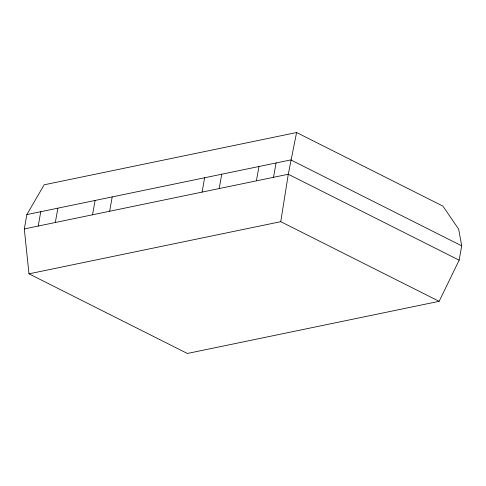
<?xml version="1.0" encoding="UTF-8"?>
<svg xmlns="http://www.w3.org/2000/svg" width="486" height="486" viewBox="0 0 486 486"><rect width="100%" height="100%" fill="white"/><g stroke="black" fill="none" stroke-linecap="round" stroke-linejoin="round"><path stroke-width="0.73" d="M28.978 273.831L280.762 221.677L288.277 174.249L296.588 132.526L442.886 206.094L458.669 229.173L461.7 245.837L459.149 260.174L439.137 301.32L187.359 353.474L28.978 273.831L24.3 228.93L26.852 214.587L44.153 184.814L296.588 132.526M38.206 226.051L40.757 211.708M55.319 222.503L57.87 208.166M92.54 214.794L95.092 200.457M109.654 211.252L112.211 196.909M202.067 192.104L204.624 177.767M219.18 188.562L221.738 174.219M256.401 180.853L258.959 166.51M273.515 177.305L276.072 162.968M26.852 214.587L290.835 159.906L461.7 245.837M24.3 228.93L288.277 174.249L459.149 260.174M280.762 221.677L439.137 301.32"/></g></svg>
